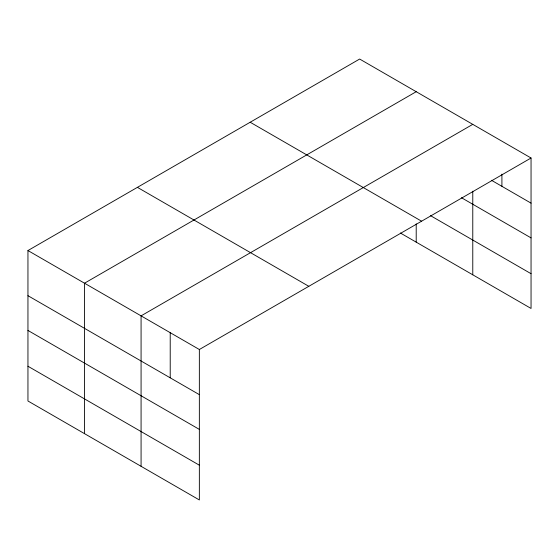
<?xml version="1.0" encoding="UTF-8"?>
<svg xmlns="http://www.w3.org/2000/svg" width="559" height="559" viewBox="0 0 559 559"><rect width="100%" height="100%" fill="white"/><g stroke="black" fill="none" stroke-linecap="round" stroke-linejoin="round"><path stroke-width="0.84" d="M531.05 158.008L359.647 59.044L27.95 250.551L27.95 400.992L199.353 499.956L199.353 349.508L531.05 158.008L531.05 308.449L400.37 233.005M416.21 91.704L84.514 283.203L84.514 433.651M472.774 124.357L141.078 315.863L141.078 466.304M491.452 180.278L531.05 203.141M461.461 197.718L531.05 237.896M430.542 215.669L531.05 273.7M250.187 122.246L421.591 221.203M137.409 187.356L308.813 286.313M27.95 250.551L199.353 349.508M27.95 295.69L199.353 394.647M27.95 330.439L199.353 429.396M27.95 366.243L199.353 465.2M501.912 174.163L501.912 186.322M472.774 191.213L472.774 274.804M416.21 223.9L416.21 242.145M170.215 332.689L170.215 377.821"/></g></svg>
